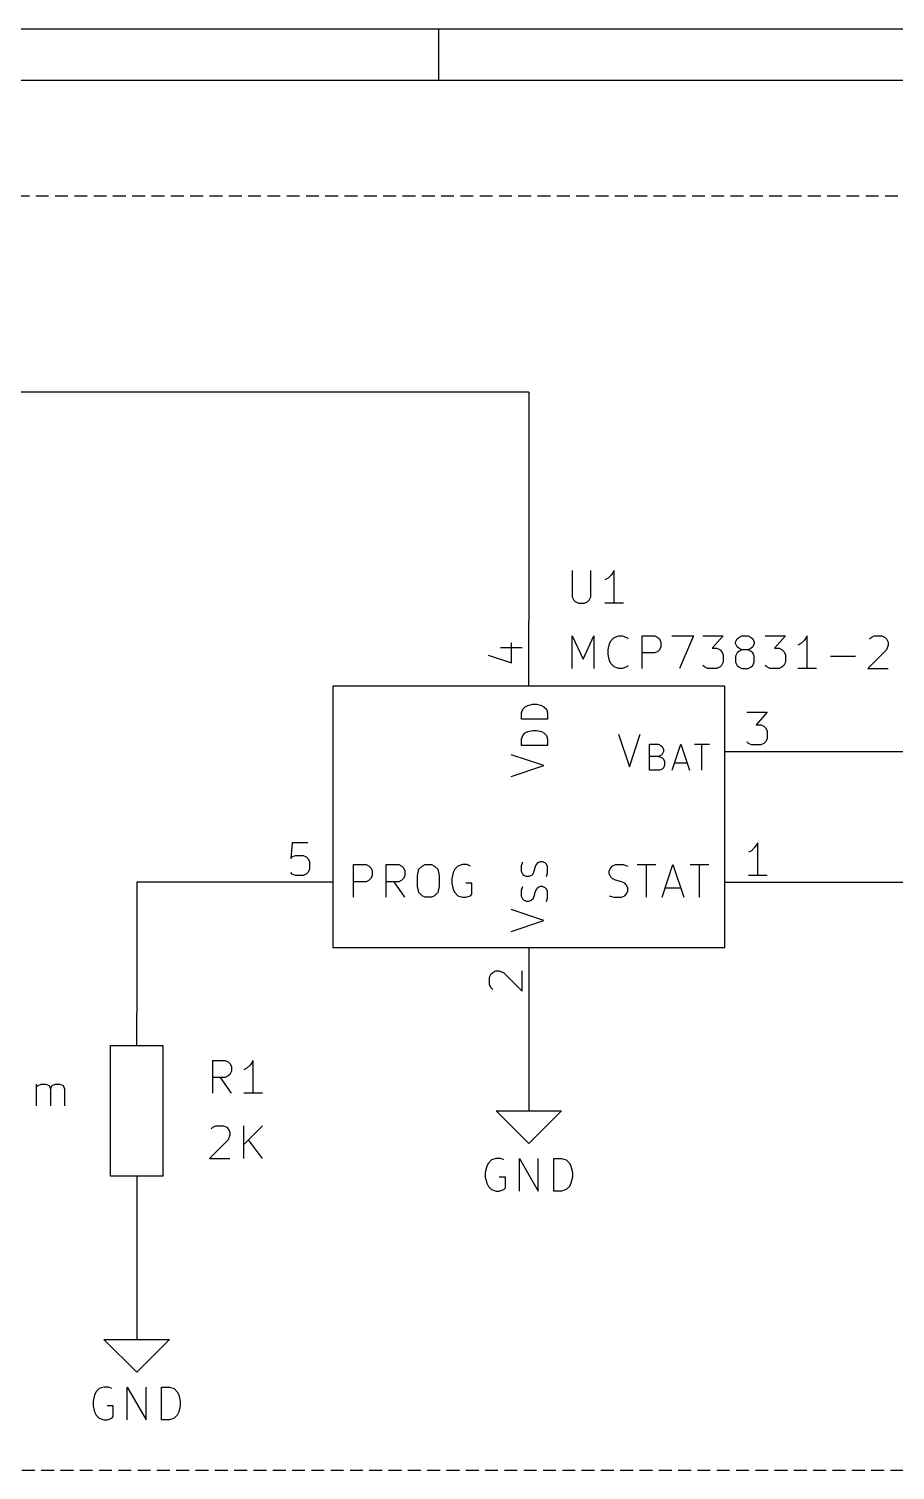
# Model space of a CAD drawing. Header units: millimetres. Extents: x 10 to 287, y -200 to -10.
# Drawn here: x 44.1 to 77.7, y -66 to -10 of the extents above; entities that cross this region are included whole.
import ezdxf

# ---------------------------------------------------------------- set-up
doc = ezdxf.new("R2010")
doc.units = ezdxf.units.MM
doc.linetypes.add('DASHED', pattern=[0.75, 0.5, -0.25])
for name, color, linetype in [('CYAN', 134, 'CONTINUOUS'), ('GREEN', 94, 'CONTINUOUS'), ('LIGHTBLUE', 172, 'CONTINUOUS'), ('RED', 14, 'CONTINUOUS'), ('WHITE', 250, 'CONTINUOUS')]:
    doc.layers.add(name, color=color, linetype=linetype)

msp = doc.modelspace()

# ---------------------------------------------------------------- linework, layer by layer
at = {"layer": 'CYAN', "linetype": 'CONTINUOUS'}
for p, q in [((65.1835, -31.0592), (65.1835, -32.0873)), ((65.1835, -31.0592), (65.1835, -32.0873)), ((65.9092, -32.0873), (65.9092, -31.0592)), ((65.9092, -32.0873), (65.9092, -31.0592)), ((66.5745, -31.3616), (66.4536, -31.4221)), ((66.5745, -31.3616), (66.4536, -31.4221)), ((66.6955, -31.2407), (66.5745, -31.3616)), ((66.6955, -31.2407), (66.5745, -31.3616)), ((66.8164, -31.0592), (66.6955, -31.2407)), ((66.8164, -31.0592), (66.6955, -31.2407)), ((66.8164, -32.3292), (66.8164, -31.0592)), ((66.8164, -32.3292), (66.8164, -31.0592)), ((65.1835, -32.0873), (65.244, -32.2083)), ((65.1835, -32.0873), (65.244, -32.2083)), ((65.244, -32.2083), (65.3045, -32.2688)), ((65.244, -32.2083), (65.3045, -32.2688)), ((65.3045, -32.2688), (65.4254, -32.3292)), ((65.3045, -32.2688), (65.4254, -32.3292)), ((65.4254, -32.3292), (65.6673, -32.3292)), ((65.4254, -32.3292), (65.6673, -32.3292)), ((65.6673, -32.3292), (65.7883, -32.2688)), ((65.6673, -32.3292), (65.7883, -32.2688)), ((65.7883, -32.2688), (65.8488, -32.2083)), ((65.7883, -32.2688), (65.8488, -32.2083)), ((65.8488, -32.2083), (65.9092, -32.0873)), ((65.8488, -32.2083), (65.9092, -32.0873)), ((67.1793, -32.3292), (66.4536, -32.3292)), ((67.1793, -32.3292), (66.4536, -32.3292)), ((65.1835, -34.8692), (65.1835, -33.5992)), ((65.1835, -33.5992), (65.6069, -34.5064)), ((65.1835, -34.8692), (65.1835, -33.5992)), ((65.1835, -33.5992), (65.6069, -34.5064)), ((65.6069, -34.5064), (66.0302, -33.5992)), ((65.6069, -34.5064), (66.0302, -33.5992)), ((66.0302, -33.5992), (66.0302, -34.8692)), ((66.0302, -33.5992), (66.0302, -34.8692)), ((66.8164, -33.6597), (66.9978, -33.5992)), ((66.8164, -33.6597), (66.9978, -33.5992)), ((66.9978, -33.5992), (67.1187, -33.5992)), ((66.9978, -33.5992), (67.1187, -33.5992)), ((67.1187, -33.5992), (67.3002, -33.6597)), ((67.1187, -33.5992), (67.3002, -33.6597)), ((67.9049, -34.8692), (67.9049, -33.5992)), ((67.9049, -33.5992), (68.3887, -33.5992)), ((67.9049, -34.8692), (67.9049, -33.5992)), ((67.9049, -33.5992), (68.3887, -33.5992)), ((68.3887, -33.5992), (68.5097, -33.6597)), ((68.3887, -33.5992), (68.5097, -33.6597)), ((69.054, -33.5992), (69.9006, -33.5992)), ((69.054, -33.5992), (69.9006, -33.5992)), ((69.9006, -33.5992), (69.3564, -34.8692)), ((69.9006, -33.5992), (69.3564, -34.8692)), ((70.2635, -33.5992), (71.0497, -33.5992)), ((70.2635, -33.5992), (71.0497, -33.5992)), ((71.0497, -33.5992), (70.6263, -34.083)), ((71.0497, -33.5992), (70.6263, -34.083)), ((71.6544, -33.6597), (71.7754, -33.5992)), ((71.6544, -33.6597), (71.7754, -33.5992)), ((71.7754, -33.5992), (72.0173, -33.5992)), ((71.7754, -33.5992), (72.0173, -33.5992)), ((72.0173, -33.5992), (72.1382, -33.6597)), ((72.0173, -33.5992), (72.1382, -33.6597)), ((72.6825, -33.5992), (73.4687, -33.5992)), ((72.6825, -33.5992), (73.4687, -33.5992)), ((73.4687, -33.5992), (73.0453, -34.083)), ((73.4687, -33.5992), (73.0453, -34.083)), ((74.3153, -33.5992), (74.1944, -33.7807)), ((74.3153, -33.5992), (74.1944, -33.7807)), ((74.3153, -34.8692), (74.3153, -33.5992)), ((74.3153, -34.8692), (74.3153, -33.5992)), ((76.7948, -33.6597), (76.9158, -33.5992)), ((76.7948, -33.6597), (76.9158, -33.5992)), ((76.9158, -33.5992), (77.2182, -33.5992)), ((76.9158, -33.5992), (77.2182, -33.5992)), ((77.2182, -33.5992), (77.3391, -33.6597)), ((77.2182, -33.5992), (77.3391, -33.6597)), ((66.5745, -34.1435), (66.6349, -33.9016)), ((66.5745, -34.1435), (66.6349, -33.9016)), ((66.5745, -34.3249), (66.5745, -34.1435)), ((66.5745, -34.3249), (66.5745, -34.1435)), ((66.6349, -33.9016), (66.6954, -33.7807)), ((66.6349, -33.9016), (66.6954, -33.7807)), ((66.6954, -33.7807), (66.8164, -33.6597)), ((66.6954, -33.7807), (66.8164, -33.6597)), ((67.3002, -33.6597), (67.3606, -33.7202)), ((67.3002, -33.6597), (67.3606, -33.7202)), ((68.5097, -33.6597), (68.5702, -33.7202)), ((68.5097, -33.6597), (68.5702, -33.7202)), ((68.5702, -34.1435), (68.5097, -34.204)), ((68.5702, -34.1435), (68.5097, -34.204)), ((68.5702, -33.7202), (68.6306, -33.8411)), ((68.5702, -33.7202), (68.6306, -33.8411)), ((68.6306, -34.0226), (68.5702, -34.1435)), ((68.6306, -34.0226), (68.5702, -34.1435)), ((68.6306, -33.8411), (68.6306, -34.0226)), ((68.6306, -33.8411), (68.6306, -34.0226)), ((70.6263, -34.083), (70.8078, -34.083)), ((70.6263, -34.083), (70.8078, -34.083)), ((70.8078, -34.083), (70.9287, -34.1435)), ((70.8078, -34.083), (70.9287, -34.1435)), ((70.9287, -34.1435), (70.9892, -34.204)), ((70.9287, -34.1435), (70.9892, -34.204)), ((71.5335, -33.8411), (71.5939, -33.7202)), ((71.5335, -33.8411), (71.5939, -33.7202)), ((71.5335, -33.9016), (71.5335, -33.8411)), ((71.5335, -33.9016), (71.5335, -33.8411)), ((71.5939, -34.0226), (71.5335, -33.9016)), ((71.5939, -34.0226), (71.5335, -33.9016)), ((71.5939, -33.7202), (71.6544, -33.6597)), ((71.5939, -33.7202), (71.6544, -33.6597)), ((71.6544, -34.083), (71.5939, -34.0226)), ((71.6544, -34.083), (71.5939, -34.0226)), ((71.7754, -34.1435), (71.6544, -34.083)), ((71.7754, -34.1435), (71.6544, -34.083)), ((71.7754, -34.1435), (71.6544, -34.204)), ((71.7754, -34.1435), (71.6544, -34.204)), ((72.0173, -34.1435), (71.7754, -34.1435)), ((72.0173, -34.1435), (71.7754, -34.1435)), ((72.1382, -34.083), (72.0173, -34.1435)), ((72.1382, -34.083), (72.0173, -34.1435)), ((72.1382, -34.204), (72.0173, -34.1435)), ((72.1382, -34.204), (72.0173, -34.1435)), ((72.1382, -33.6597), (72.1987, -33.7202)), ((72.1382, -33.6597), (72.1987, -33.7202)), ((72.1987, -34.0226), (72.1382, -34.083)), ((72.1987, -34.0226), (72.1382, -34.083)), ((72.1987, -33.7202), (72.2592, -33.8411)), ((72.1987, -33.7202), (72.2592, -33.8411)), ((72.2592, -33.9016), (72.1987, -34.0226)), ((72.2592, -33.9016), (72.1987, -34.0226)), ((72.2592, -33.8411), (72.2592, -33.9016)), ((72.2592, -33.8411), (72.2592, -33.9016)), ((73.0453, -34.083), (73.2268, -34.083)), ((73.0453, -34.083), (73.2268, -34.083)), ((73.2268, -34.083), (73.3477, -34.1435)), ((73.2268, -34.083), (73.3477, -34.1435)), ((73.3477, -34.1435), (73.4082, -34.204)), ((73.3477, -34.1435), (73.4082, -34.204)), ((74.0734, -33.9016), (73.9525, -33.9621)), ((74.0734, -33.9016), (73.9525, -33.9621)), ((74.1944, -33.7807), (74.0734, -33.9016)), ((74.1944, -33.7807), (74.0734, -33.9016)), ((77.3996, -34.1435), (76.6739, -34.8692)), ((77.3996, -34.1435), (76.6739, -34.8692)), ((76.7344, -33.7202), (76.7948, -33.6597)), ((76.7344, -33.7202), (76.7948, -33.6597)), ((77.3391, -33.6597), (77.3996, -33.7202)), ((77.3391, -33.6597), (77.3996, -33.7202)), ((77.3996, -33.7202), (77.4601, -33.8411)), ((77.3996, -33.7202), (77.4601, -33.8411)), ((77.4601, -33.9621), (77.3996, -34.1435)), ((77.4601, -33.9621), (77.3996, -34.1435)), ((77.4601, -33.8411), (77.4601, -33.9621)), ((77.4601, -33.8411), (77.4601, -33.9621)), ((66.6349, -34.5668), (66.5745, -34.3249)), ((66.6349, -34.5668), (66.5745, -34.3249)), ((66.6954, -34.6878), (66.6349, -34.5668)), ((66.6954, -34.6878), (66.6349, -34.5668)), ((66.8164, -34.8088), (66.6954, -34.6878)), ((66.8164, -34.8088), (66.6954, -34.6878)), ((68.3887, -34.2645), (67.9049, -34.2645)), ((68.3887, -34.2645), (67.9049, -34.2645)), ((68.5097, -34.204), (68.3887, -34.2645)), ((68.5097, -34.204), (68.3887, -34.2645)), ((70.9892, -34.204), (71.0497, -34.3249)), ((70.9892, -34.204), (71.0497, -34.3249)), ((71.0497, -34.6273), (70.9892, -34.7483)), ((71.0497, -34.6273), (70.9892, -34.7483)), ((71.0497, -34.3249), (71.0497, -34.6273)), ((71.0497, -34.3249), (71.0497, -34.6273)), ((71.5939, -34.2645), (71.5335, -34.3854)), ((71.5939, -34.2645), (71.5335, -34.3854)), ((71.5335, -34.3854), (71.5335, -34.6273)), ((71.5335, -34.3854), (71.5335, -34.6273)), ((71.5335, -34.6273), (71.5939, -34.7483)), ((71.5335, -34.6273), (71.5939, -34.7483)), ((71.6544, -34.204), (71.5939, -34.2645)), ((71.6544, -34.204), (71.5939, -34.2645)), ((72.1987, -34.2645), (72.1382, -34.204)), ((72.1987, -34.2645), (72.1382, -34.204)), ((72.2592, -34.3854), (72.1987, -34.2645)), ((72.2592, -34.3854), (72.1987, -34.2645)), ((72.1987, -34.7483), (72.2592, -34.6273)), ((72.1987, -34.7483), (72.2592, -34.6273)), ((72.2592, -34.6273), (72.2592, -34.3854)), ((72.2592, -34.6273), (72.2592, -34.3854)), ((73.4082, -34.204), (73.4687, -34.3249)), ((73.4082, -34.204), (73.4687, -34.3249)), ((73.4687, -34.6273), (73.4082, -34.7483)), ((73.4687, -34.6273), (73.4082, -34.7483)), ((73.4687, -34.3249), (73.4687, -34.6273)), ((73.4687, -34.3249), (73.4687, -34.6273)), ((75.2224, -34.3854), (76.1901, -34.3854)), ((75.2224, -34.3854), (76.1901, -34.3854)), ((66.9978, -34.8692), (66.8164, -34.8088)), ((66.9978, -34.8692), (66.8164, -34.8088)), ((67.1187, -34.8692), (66.9978, -34.8692)), ((67.1187, -34.8692), (66.9978, -34.8692)), ((67.3002, -34.8088), (67.1187, -34.8692)), ((67.3002, -34.8088), (67.1187, -34.8692)), ((67.3606, -34.7483), (67.3002, -34.8088)), ((67.3606, -34.7483), (67.3002, -34.8088)), ((70.324, -34.8088), (70.2635, -34.7483)), ((70.324, -34.8088), (70.2635, -34.7483)), ((70.4449, -34.8692), (70.324, -34.8088)), ((70.4449, -34.8692), (70.324, -34.8088)), ((70.8078, -34.8692), (70.4449, -34.8692)), ((70.8078, -34.8692), (70.4449, -34.8692)), ((70.9287, -34.8088), (70.8078, -34.8692)), ((70.9287, -34.8088), (70.8078, -34.8692)), ((70.9892, -34.7483), (70.9287, -34.8088)), ((70.9892, -34.7483), (70.9287, -34.8088)), ((71.5939, -34.7483), (71.6544, -34.8088)), ((71.5939, -34.7483), (71.6544, -34.8088)), ((71.6544, -34.8088), (71.7754, -34.8692)), ((71.6544, -34.8088), (71.7754, -34.8692)), ((71.7754, -34.8692), (72.0173, -34.8692)), ((71.7754, -34.8692), (72.0173, -34.8692)), ((72.0173, -34.8692), (72.1382, -34.8088)), ((72.0173, -34.8692), (72.1382, -34.8088)), ((72.1382, -34.8088), (72.1987, -34.7483)), ((72.1382, -34.8088), (72.1987, -34.7483)), ((72.743, -34.8088), (72.6825, -34.7483)), ((72.743, -34.8088), (72.6825, -34.7483)), ((72.8639, -34.8692), (72.743, -34.8088)), ((72.8639, -34.8692), (72.743, -34.8088)), ((73.2268, -34.8692), (72.8639, -34.8692)), ((73.2268, -34.8692), (72.8639, -34.8692)), ((73.3477, -34.8088), (73.2268, -34.8692)), ((73.3477, -34.8088), (73.2268, -34.8692)), ((73.4082, -34.7483), (73.3477, -34.8088)), ((73.4082, -34.7483), (73.3477, -34.8088)), ((74.6782, -34.8692), (73.9525, -34.8692)), ((74.6782, -34.8692), (73.9525, -34.8692)), ((76.6739, -34.8692), (77.4601, -34.8692)), ((76.6739, -34.8692), (77.4601, -34.8692)), ((63.2602, -36.455), (63.357, -36.3582)), ((63.2602, -36.455), (63.357, -36.3582)), ((63.357, -36.3582), (63.4537, -36.3099)), ((63.357, -36.3582), (63.4537, -36.3099)), ((63.4537, -36.3099), (63.6473, -36.2615)), ((63.4537, -36.3099), (63.6473, -36.2615)), ((63.6473, -36.2615), (63.7924, -36.2615)), ((63.6473, -36.2615), (63.7924, -36.2615)), ((63.7924, -36.2615), (63.9859, -36.3099)), ((63.7924, -36.2615), (63.9859, -36.3099)), ((63.9859, -36.3099), (64.0827, -36.3582)), ((63.9859, -36.3099), (64.0827, -36.3582)), ((64.0827, -36.3582), (64.1795, -36.455)), ((64.0827, -36.3582), (64.1795, -36.455)), ((63.2118, -36.6001), (63.2602, -36.455)), ((63.2118, -36.6001), (63.2602, -36.455)), ((63.2118, -36.842), (63.2118, -36.6001)), ((63.2118, -36.842), (63.2118, -36.6001)), ((64.2278, -36.842), (63.2118, -36.842)), ((64.2278, -36.842), (63.2118, -36.842)), ((64.1795, -36.455), (64.2278, -36.6001)), ((64.1795, -36.455), (64.2278, -36.6001)), ((64.2278, -36.6001), (64.2278, -36.842)), ((64.2278, -36.6001), (64.2278, -36.842)), ((63.2118, -37.6161), (63.2602, -37.471)), ((63.2118, -37.6161), (63.2602, -37.471)), ((63.2602, -37.471), (63.357, -37.3742)), ((63.2602, -37.471), (63.357, -37.3742)), ((63.357, -37.3742), (63.4537, -37.3259)), ((63.357, -37.3742), (63.4537, -37.3259)), ((63.4537, -37.3259), (63.6473, -37.2775)), ((63.4537, -37.3259), (63.6473, -37.2775)), ((63.6473, -37.2775), (63.7924, -37.2775)), ((63.6473, -37.2775), (63.7924, -37.2775)), ((63.7924, -37.2775), (63.9859, -37.3259)), ((63.7924, -37.2775), (63.9859, -37.3259)), ((63.9859, -37.3259), (64.0827, -37.3742)), ((63.9859, -37.3259), (64.0827, -37.3742)), ((64.0827, -37.3742), (64.1795, -37.471)), ((64.0827, -37.3742), (64.1795, -37.471)), ((64.1795, -37.471), (64.2278, -37.6161)), ((64.1795, -37.471), (64.2278, -37.6161)), ((66.9833, -37.4175), (67.4066, -38.6875)), ((66.9833, -37.4175), (67.4066, -38.6875)), ((67.4066, -38.6875), (67.83, -37.4175)), ((67.4066, -38.6875), (67.83, -37.4175)), ((63.2118, -37.858), (63.2118, -37.6161)), ((63.2118, -37.858), (63.2118, -37.6161)), ((64.2278, -37.858), (63.2118, -37.858)), ((64.2278, -37.858), (63.2118, -37.858)), ((64.2278, -37.6161), (64.2278, -37.858)), ((64.2278, -37.6161), (64.2278, -37.858)), ((68.1929, -38.8278), (68.1929, -37.8118)), ((68.1929, -37.8118), (68.5315, -37.8118)), ((68.1929, -38.8278), (68.1929, -37.8118)), ((68.1929, -37.8118), (68.5315, -37.8118)), ((68.5315, -37.8118), (68.6283, -37.8602)), ((68.5315, -37.8118), (68.6283, -37.8602)), ((68.6283, -37.8602), (68.6767, -37.9086)), ((68.6283, -37.8602), (68.6767, -37.9086)), ((68.6767, -37.9086), (68.725, -38.0054)), ((68.6767, -37.9086), (68.725, -38.0054)), ((68.725, -38.1021), (68.6767, -38.1989)), ((68.725, -38.1021), (68.6767, -38.1989)), ((68.725, -38.0054), (68.725, -38.1021)), ((68.725, -38.0054), (68.725, -38.1021)), ((69.0637, -38.8278), (69.4024, -37.8118)), ((69.0637, -38.8278), (69.4024, -37.8118)), ((69.4024, -37.8118), (69.741, -38.8278)), ((69.4024, -37.8118), (69.741, -38.8278)), ((69.9346, -37.8118), (70.5152, -37.8118)), ((69.9346, -37.8118), (70.5152, -37.8118)), ((70.2249, -38.8278), (70.2249, -37.8118)), ((70.2249, -38.8278), (70.2249, -37.8118)), ((64.0875, -38.6443), (62.8175, -38.2209)), ((64.0875, -38.6443), (62.8175, -38.2209)), ((62.8175, -39.0676), (64.0875, -38.6443)), ((62.8175, -39.0676), (64.0875, -38.6443)), ((68.5315, -38.2956), (68.1929, -38.2956)), ((68.5315, -38.2956), (68.1929, -38.2956)), ((68.6283, -38.2473), (68.5315, -38.2956)), ((68.6283, -38.2473), (68.5315, -38.2956)), ((68.5315, -38.2956), (68.6767, -38.344)), ((68.5315, -38.2956), (68.6767, -38.344)), ((68.6767, -38.1989), (68.6283, -38.2473)), ((68.6767, -38.1989), (68.6283, -38.2473)), ((68.6767, -38.344), (68.725, -38.3924)), ((68.6767, -38.344), (68.725, -38.3924)), ((68.725, -38.3924), (68.7734, -38.4892)), ((68.725, -38.3924), (68.7734, -38.4892)), ((68.7734, -38.6343), (68.725, -38.7311)), ((68.7734, -38.6343), (68.725, -38.7311)), ((68.7734, -38.4892), (68.7734, -38.6343)), ((68.7734, -38.4892), (68.7734, -38.6343)), ((69.1605, -38.5375), (69.6443, -38.5375)), ((69.1605, -38.5375), (69.6443, -38.5375)), ((68.5799, -38.8278), (68.1929, -38.8278)), ((68.5799, -38.8278), (68.1929, -38.8278)), ((68.6767, -38.7795), (68.5799, -38.8278)), ((68.6767, -38.7795), (68.5799, -38.8278)), ((68.725, -38.7311), (68.6767, -38.7795)), ((68.725, -38.7311), (68.6767, -38.7795)), ((56.6903, -43.7675), (56.6903, -42.4975)), ((56.6903, -42.4975), (57.1741, -42.4975)), ((56.6903, -43.7675), (56.6903, -42.4975)), ((56.6903, -42.4975), (57.1741, -42.4975)), ((57.1741, -42.4975), (57.2951, -42.558)), ((57.1741, -42.4975), (57.2951, -42.558)), ((57.2951, -42.558), (57.3556, -42.6185)), ((57.2951, -42.558), (57.3556, -42.6185)), ((57.9603, -43.7675), (57.9603, -42.4975)), ((57.9603, -42.4975), (58.4441, -42.4975)), ((57.9603, -43.7675), (57.9603, -42.4975)), ((57.9603, -42.4975), (58.4441, -42.4975)), ((58.4441, -42.4975), (58.5651, -42.558)), ((58.4441, -42.4975), (58.5651, -42.558)), ((58.5651, -42.558), (58.6256, -42.6185)), ((58.5651, -42.558), (58.6256, -42.6185)), ((59.2303, -42.679), (59.3513, -42.558)), ((59.2303, -42.679), (59.3513, -42.558)), ((59.3513, -42.558), (59.4722, -42.4975)), ((59.3513, -42.558), (59.4722, -42.4975)), ((59.4722, -42.4975), (59.7141, -42.4975)), ((59.4722, -42.4975), (59.7141, -42.4975)), ((59.7141, -42.4975), (59.8351, -42.558)), ((59.7141, -42.4975), (59.8351, -42.558)), ((59.8351, -42.558), (59.956, -42.679)), ((59.8351, -42.558), (59.956, -42.679)), ((60.7423, -42.558), (60.6213, -42.679)), ((60.7423, -42.558), (60.6213, -42.679)), ((60.9237, -42.4975), (60.7423, -42.558)), ((60.9237, -42.4975), (60.7423, -42.558)), ((61.1051, -42.4975), (60.9237, -42.4975)), ((61.1051, -42.4975), (60.9237, -42.4975)), ((61.2261, -42.558), (61.1051, -42.4975)), ((61.2261, -42.558), (61.1051, -42.4975)), ((63.2118, -42.5268), (63.2602, -42.3817)), ((63.2118, -42.5268), (63.2602, -42.3817)), ((63.2118, -42.7687), (63.2118, -42.5268)), ((63.2118, -42.7687), (63.2118, -42.5268)), ((63.744, -42.5752), (63.6956, -42.7687)), ((63.744, -42.5752), (63.6956, -42.7687)), ((63.7924, -42.4784), (63.744, -42.5752)), ((63.7924, -42.4784), (63.744, -42.5752)), ((63.8408, -42.43), (63.7924, -42.4784)), ((63.8408, -42.43), (63.7924, -42.4784)), ((63.9375, -42.3817), (63.8408, -42.43)), ((63.9375, -42.3817), (63.8408, -42.43)), ((64.0343, -42.3817), (63.9375, -42.3817)), ((64.0343, -42.3817), (63.9375, -42.3817)), ((64.1311, -42.43), (64.0343, -42.3817)), ((64.1311, -42.43), (64.0343, -42.3817)), ((64.1795, -42.4784), (64.1311, -42.43)), ((64.1795, -42.4784), (64.1311, -42.43)), ((64.2278, -42.5752), (64.1795, -42.4784)), ((64.2278, -42.5752), (64.1795, -42.4784)), ((64.2278, -42.8171), (64.2278, -42.5752)), ((64.2278, -42.8171), (64.2278, -42.5752)), ((66.681, -42.6185), (66.7415, -42.558)), ((66.681, -42.6185), (66.7415, -42.558)), ((66.7415, -42.558), (66.8625, -42.4975)), ((66.7415, -42.558), (66.8625, -42.4975)), ((66.8625, -42.4975), (67.1648, -42.4975)), ((66.8625, -42.4975), (67.1648, -42.4975)), ((67.1648, -42.4975), (67.3463, -42.558)), ((67.1648, -42.4975), (67.3463, -42.558)), ((67.7091, -42.4975), (68.4348, -42.4975)), ((67.7091, -42.4975), (68.4348, -42.4975)), ((68.072, -43.7675), (68.072, -42.4975)), ((68.072, -43.7675), (68.072, -42.4975)), ((68.6767, -43.7675), (69.1, -42.4975)), ((68.6767, -43.7675), (69.1, -42.4975)), ((69.1, -42.4975), (69.5234, -43.7675)), ((69.1, -42.4975), (69.5234, -43.7675)), ((69.7653, -42.4975), (70.491, -42.4975)), ((69.7653, -42.4975), (70.491, -42.4975)), ((70.1282, -43.7675), (70.1282, -42.4975)), ((70.1282, -43.7675), (70.1282, -42.4975)), ((57.2951, -43.1023), (57.1741, -43.1628)), ((57.2951, -43.1023), (57.1741, -43.1628)), ((57.3556, -43.0418), (57.2951, -43.1023)), ((57.3556, -43.0418), (57.2951, -43.1023)), ((57.3556, -42.6185), (57.416, -42.7394)), ((57.3556, -42.6185), (57.416, -42.7394)), ((57.416, -42.9209), (57.3556, -43.0418)), ((57.416, -42.9209), (57.3556, -43.0418)), ((57.416, -42.7394), (57.416, -42.9209)), ((57.416, -42.7394), (57.416, -42.9209)), ((58.5651, -43.1023), (58.4441, -43.1628)), ((58.5651, -43.1023), (58.4441, -43.1628)), ((58.6256, -43.0418), (58.5651, -43.1023)), ((58.6256, -43.0418), (58.5651, -43.1023)), ((58.6256, -42.6185), (58.686, -42.7394)), ((58.6256, -42.6185), (58.686, -42.7394)), ((58.686, -42.9209), (58.6256, -43.0418)), ((58.686, -42.9209), (58.6256, -43.0418)), ((58.686, -42.7394), (58.686, -42.9209)), ((58.686, -42.7394), (58.686, -42.9209)), ((59.1699, -42.9209), (59.2303, -42.679)), ((59.1699, -42.9209), (59.2303, -42.679)), ((59.1699, -43.3442), (59.1699, -42.9209)), ((59.1699, -43.3442), (59.1699, -42.9209)), ((59.956, -42.679), (60.0165, -42.9209)), ((59.956, -42.679), (60.0165, -42.9209)), ((60.0165, -42.9209), (60.0165, -43.3442)), ((60.0165, -42.9209), (60.0165, -43.3442)), ((60.5608, -42.7999), (60.5004, -43.0418)), ((60.5608, -42.7999), (60.5004, -43.0418)), ((60.5004, -43.0418), (60.5004, -43.2232)), ((60.5004, -43.0418), (60.5004, -43.2232)), ((60.6213, -42.679), (60.5608, -42.7999)), ((60.6213, -42.679), (60.5608, -42.7999)), ((63.2602, -42.8655), (63.2118, -42.7687)), ((63.2602, -42.8655), (63.2118, -42.7687)), ((63.3086, -42.9138), (63.2602, -42.8655)), ((63.3086, -42.9138), (63.2602, -42.8655)), ((63.4054, -42.9622), (63.3086, -42.9138)), ((63.4054, -42.9622), (63.3086, -42.9138)), ((63.5021, -42.9622), (63.4054, -42.9622)), ((63.5021, -42.9622), (63.4054, -42.9622)), ((63.5989, -42.9138), (63.5021, -42.9622)), ((63.5989, -42.9138), (63.5021, -42.9622)), ((63.6473, -42.8655), (63.5989, -42.9138)), ((63.6473, -42.8655), (63.5989, -42.9138)), ((63.6956, -42.7687), (63.6473, -42.8655)), ((63.6956, -42.7687), (63.6473, -42.8655)), ((64.1795, -42.9622), (64.2278, -42.8171)), ((64.1795, -42.9622), (64.2278, -42.8171)), ((66.6206, -42.7394), (66.681, -42.6185)), ((66.6206, -42.7394), (66.681, -42.6185)), ((66.6206, -42.8604), (66.6206, -42.7394)), ((66.6206, -42.8604), (66.6206, -42.7394)), ((66.681, -42.9813), (66.6206, -42.8604)), ((66.681, -42.9813), (66.6206, -42.8604)), ((66.7415, -43.0418), (66.681, -42.9813)), ((66.7415, -43.0418), (66.681, -42.9813)), ((66.8625, -43.1023), (66.7415, -43.0418)), ((66.8625, -43.1023), (66.7415, -43.0418)), ((67.1044, -43.1628), (66.8625, -43.1023)), ((67.1044, -43.1628), (66.8625, -43.1023)), ((57.1741, -43.1628), (56.6903, -43.1628)), ((57.1741, -43.1628), (56.6903, -43.1628)), ((58.4441, -43.1628), (57.9603, -43.1628)), ((58.4441, -43.1628), (57.9603, -43.1628)), ((58.686, -43.7675), (58.2627, -43.1628)), ((58.686, -43.7675), (58.2627, -43.1628)), ((59.2303, -43.5861), (59.1699, -43.3442)), ((59.2303, -43.5861), (59.1699, -43.3442)), ((59.3513, -43.7071), (59.2303, -43.5861)), ((59.3513, -43.7071), (59.2303, -43.5861)), ((59.4722, -43.7675), (59.3513, -43.7071)), ((59.4722, -43.7675), (59.3513, -43.7071)), ((59.8351, -43.7071), (59.7141, -43.7675)), ((59.8351, -43.7071), (59.7141, -43.7675)), ((59.956, -43.5861), (59.8351, -43.7071)), ((59.956, -43.5861), (59.8351, -43.7071)), ((60.0165, -43.3442), (59.956, -43.5861)), ((60.0165, -43.3442), (59.956, -43.5861)), ((60.5004, -43.2232), (60.5608, -43.4651)), ((60.5004, -43.2232), (60.5608, -43.4651)), ((60.5608, -43.4651), (60.6213, -43.5861)), ((60.5608, -43.4651), (60.6213, -43.5861)), ((60.6213, -43.5861), (60.7423, -43.7071)), ((60.6213, -43.5861), (60.7423, -43.7071)), ((60.7423, -43.7071), (60.9237, -43.7675)), ((60.7423, -43.7071), (60.9237, -43.7675)), ((61.2865, -43.2232), (61.0446, -43.2232)), ((61.2865, -43.2232), (61.0446, -43.2232)), ((61.0446, -43.7675), (61.2261, -43.7071)), ((61.0446, -43.7675), (61.2261, -43.7071)), ((61.2261, -43.7071), (61.2865, -43.6466)), ((61.2261, -43.7071), (61.2865, -43.6466)), ((61.2865, -43.6466), (61.2865, -43.2232)), ((61.2865, -43.6466), (61.2865, -43.2232)), ((63.2118, -43.4944), (63.2602, -43.3493)), ((63.2118, -43.4944), (63.2602, -43.3493)), ((63.2118, -43.7363), (63.2118, -43.4944)), ((63.2118, -43.7363), (63.2118, -43.4944)), ((63.744, -43.5428), (63.6956, -43.7363)), ((63.744, -43.5428), (63.6956, -43.7363)), ((63.7924, -43.446), (63.744, -43.5428)), ((63.7924, -43.446), (63.744, -43.5428)), ((63.8408, -43.3976), (63.7924, -43.446)), ((63.8408, -43.3976), (63.7924, -43.446)), ((63.9375, -43.3493), (63.8408, -43.3976)), ((63.9375, -43.3493), (63.8408, -43.3976)), ((64.0343, -43.3493), (63.9375, -43.3493)), ((64.0343, -43.3493), (63.9375, -43.3493)), ((64.1311, -43.3976), (64.0343, -43.3493)), ((64.1311, -43.3976), (64.0343, -43.3493)), ((64.1795, -43.446), (64.1311, -43.3976)), ((64.1795, -43.446), (64.1311, -43.3976)), ((64.2278, -43.5428), (64.1795, -43.446)), ((64.2278, -43.5428), (64.1795, -43.446)), ((64.2278, -43.7847), (64.2278, -43.5428)), ((64.2278, -43.7847), (64.2278, -43.5428)), ((66.6206, -43.7071), (66.802, -43.7675)), ((66.6206, -43.7071), (66.802, -43.7675)), ((67.2253, -43.2232), (67.1044, -43.1628)), ((67.2253, -43.2232), (67.1044, -43.1628)), ((67.1044, -43.7675), (67.2253, -43.7071)), ((67.1044, -43.7675), (67.2253, -43.7071)), ((67.2858, -43.2837), (67.2253, -43.2232)), ((67.2858, -43.2837), (67.2253, -43.2232)), ((67.2253, -43.7071), (67.2858, -43.6466)), ((67.2253, -43.7071), (67.2858, -43.6466)), ((67.3463, -43.4047), (67.2858, -43.2837)), ((67.3463, -43.4047), (67.2858, -43.2837)), ((67.2858, -43.6466), (67.3463, -43.5256)), ((67.2858, -43.6466), (67.3463, -43.5256)), ((67.3463, -43.5256), (67.3463, -43.4047)), ((67.3463, -43.5256), (67.3463, -43.4047)), ((68.7977, -43.4047), (69.4024, -43.4047)), ((68.7977, -43.4047), (69.4024, -43.4047)), ((59.7141, -43.7675), (59.4722, -43.7675)), ((59.7141, -43.7675), (59.4722, -43.7675)), ((60.9237, -43.7675), (61.0446, -43.7675)), ((60.9237, -43.7675), (61.0446, -43.7675)), ((64.0875, -44.6677), (62.8175, -44.2443)), ((64.0875, -44.6677), (62.8175, -44.2443)), ((63.2602, -43.8331), (63.2118, -43.7363)), ((63.2602, -43.8331), (63.2118, -43.7363)), ((63.3086, -43.8814), (63.2602, -43.8331)), ((63.3086, -43.8814), (63.2602, -43.8331)), ((63.4054, -43.9298), (63.3086, -43.8814)), ((63.4054, -43.9298), (63.3086, -43.8814)), ((63.5021, -43.9298), (63.4054, -43.9298)), ((63.5021, -43.9298), (63.4054, -43.9298)), ((63.5989, -43.8814), (63.5021, -43.9298)), ((63.5989, -43.8814), (63.5021, -43.9298)), ((63.6473, -43.8331), (63.5989, -43.8814)), ((63.6473, -43.8331), (63.5989, -43.8814)), ((63.6956, -43.7363), (63.6473, -43.8331)), ((63.6956, -43.7363), (63.6473, -43.8331)), ((64.1795, -43.9298), (64.2278, -43.7847)), ((64.1795, -43.9298), (64.2278, -43.7847)), ((66.802, -43.7675), (67.1044, -43.7675)), ((66.802, -43.7675), (67.1044, -43.7675)), ((62.8175, -45.091), (64.0875, -44.6677)), ((62.8175, -45.091), (64.0875, -44.6677)), ((51.2135, -51.3792), (51.2135, -50.1092)), ((51.2135, -50.1092), (51.6973, -50.1092)), ((51.2135, -51.3792), (51.2135, -50.1092)), ((51.2135, -50.1092), (51.6973, -50.1092)), ((51.6973, -50.1092), (51.8183, -50.1697)), ((51.6973, -50.1092), (51.8183, -50.1697)), ((51.8183, -50.1697), (51.8788, -50.2302)), ((51.8183, -50.1697), (51.8788, -50.2302)), ((51.8788, -50.2302), (51.9392, -50.3511)), ((51.8788, -50.2302), (51.9392, -50.3511)), ((51.9392, -50.3511), (51.9392, -50.5326)), ((51.9392, -50.3511), (51.9392, -50.5326)), ((52.544, -50.4116), (52.4231, -50.4721)), ((52.544, -50.4116), (52.4231, -50.4721)), ((52.665, -50.2907), (52.544, -50.4116)), ((52.665, -50.2907), (52.544, -50.4116)), ((52.7859, -50.1092), (52.665, -50.2907)), ((52.7859, -50.1092), (52.665, -50.2907)), ((52.7859, -51.3792), (52.7859, -50.1092)), ((52.7859, -51.3792), (52.7859, -50.1092)), ((51.6973, -50.7745), (51.2135, -50.7745)), ((51.6973, -50.7745), (51.2135, -50.7745)), ((51.9392, -51.3792), (51.5159, -50.7745)), ((51.9392, -51.3792), (51.5159, -50.7745)), ((51.8183, -50.714), (51.6973, -50.7745)), ((51.8183, -50.714), (51.6973, -50.7745)), ((51.8788, -50.6535), (51.8183, -50.714)), ((51.8788, -50.6535), (51.8183, -50.714)), ((51.9392, -50.5326), (51.8788, -50.6535)), ((51.9392, -50.5326), (51.8788, -50.6535)), ((53.1488, -51.3792), (52.4231, -51.3792)), ((53.1488, -51.3792), (52.4231, -51.3792)), ((51.2135, -52.7097), (51.3345, -52.6492)), ((51.2135, -52.7097), (51.3345, -52.6492)), ((51.3345, -52.6492), (51.6369, -52.6492)), ((51.3345, -52.6492), (51.6369, -52.6492)), ((51.6369, -52.6492), (51.7578, -52.7097)), ((51.6369, -52.6492), (51.7578, -52.7097)), ((52.423, -53.9192), (52.423, -52.6492)), ((53.1487, -52.6492), (52.423, -53.3749)), ((52.423, -53.9192), (52.423, -52.6492)), ((53.1487, -52.6492), (52.423, -53.3749)), ((51.8183, -53.1935), (51.0926, -53.9192)), ((51.8183, -53.1935), (51.0926, -53.9192)), ((51.1531, -52.7702), (51.2135, -52.7097)), ((51.1531, -52.7702), (51.2135, -52.7097)), ((51.7578, -52.7097), (51.8183, -52.7702)), ((51.7578, -52.7097), (51.8183, -52.7702)), ((51.8183, -52.7702), (51.8788, -52.8911)), ((51.8183, -52.7702), (51.8788, -52.8911)), ((51.8788, -53.0121), (51.8183, -53.1935)), ((51.8788, -53.0121), (51.8183, -53.1935)), ((51.8788, -52.8911), (51.8788, -53.0121)), ((51.8788, -52.8911), (51.8788, -53.0121)), ((53.1487, -53.9192), (52.6045, -53.1935)), ((53.1487, -53.9192), (52.6045, -53.1935)), ((51.0926, -53.9192), (51.8788, -53.9192)), ((51.0926, -53.9192), (51.8788, -53.9192)), ((61.8671, -54.2216), (61.8067, -54.4635)), ((61.9276, -54.1007), (61.8671, -54.2216)), ((62.0486, -53.9797), (61.9276, -54.1007)), ((62.23, -53.9192), (62.0486, -53.9797)), ((62.4114, -53.9192), (62.23, -53.9192)), ((62.5324, -53.9797), (62.4114, -53.9192)), ((63.1371, -55.1892), (63.1371, -53.9192)), ((63.1371, -53.9192), (63.8628, -55.1892)), ((63.8628, -55.1892), (63.8628, -53.9192)), ((64.4676, -55.1892), (64.4676, -53.9192)), ((64.4676, -53.9192), (64.77, -53.9192)), ((64.77, -53.9192), (64.9514, -53.9797)), ((64.9514, -53.9797), (65.0724, -54.1007)), ((65.0724, -54.1007), (65.1329, -54.2216)), ((65.1329, -54.2216), (65.1933, -54.4635)), ((61.8067, -54.4635), (61.8067, -54.6449)), ((61.8067, -54.6449), (61.8671, -54.8868)), ((61.8671, -54.8868), (61.9276, -55.0078)), ((62.5928, -54.6449), (62.3509, -54.6449)), ((62.5928, -55.0683), (62.5928, -54.6449)), ((65.1329, -54.8868), (65.0724, -55.0078)), ((65.1933, -54.6449), (65.1329, -54.8868)), ((65.1933, -54.4635), (65.1933, -54.6449)), ((61.9276, -55.0078), (62.0486, -55.1288)), ((62.0486, -55.1288), (62.23, -55.1892)), ((62.23, -55.1892), (62.3509, -55.1892)), ((62.3509, -55.1892), (62.5324, -55.1288)), ((62.5324, -55.1288), (62.5928, -55.0683)), ((64.77, -55.1892), (64.4676, -55.1892)), ((64.9514, -55.1288), (64.77, -55.1892)), ((65.0724, -55.0078), (64.9514, -55.1288)), ((46.6271, -63.1116), (46.5667, -63.3535)), ((46.6876, -62.9907), (46.6271, -63.1116)), ((46.8086, -62.8697), (46.6876, -62.9907)), ((46.99, -62.8092), (46.8086, -62.8697)), ((47.1714, -62.8092), (46.99, -62.8092)), ((47.2924, -62.8697), (47.1714, -62.8092)), ((47.8971, -64.0792), (47.8971, -62.8092)), ((47.8971, -62.8092), (48.6228, -64.0792)), ((48.6228, -64.0792), (48.6228, -62.8092)), ((49.2276, -64.0792), (49.2276, -62.8092)), ((49.2276, -62.8092), (49.53, -62.8092)), ((49.53, -62.8092), (49.7114, -62.8697)), ((49.7114, -62.8697), (49.8324, -62.9907)), ((49.8324, -62.9907), (49.8929, -63.1116)), ((49.8929, -63.1116), (49.9533, -63.3535)), ((46.5667, -63.3535), (46.5667, -63.5349)), ((46.5667, -63.5349), (46.6271, -63.7768)), ((46.6271, -63.7768), (46.6876, -63.8978)), ((47.3528, -63.5349), (47.1109, -63.5349)), ((47.3528, -63.9583), (47.3528, -63.5349)), ((49.8929, -63.7768), (49.8324, -63.8978)), ((49.9533, -63.5349), (49.8929, -63.7768)), ((49.9533, -63.3535), (49.9533, -63.5349)), ((46.6876, -63.8978), (46.8086, -64.0188)), ((46.8086, -64.0188), (46.99, -64.0792)), ((46.99, -64.0792), (47.1109, -64.0792)), ((47.1109, -64.0792), (47.2924, -64.0188)), ((47.2924, -64.0188), (47.3528, -63.9583)), ((49.53, -64.0792), (49.2276, -64.0792)), ((49.7114, -64.0188), (49.53, -64.0792)), ((49.8324, -63.8978), (49.7114, -64.0188))]:
    msp.add_line(p, q, dxfattribs=at)
at = {"layer": 'GREEN', "linetype": 'CONTINUOUS'}
for p, q in [((63.5, -24.13), (36.83, -24.13)), ((63.5, -24.13), (63.5, -33.02)), ((73.66, -38.1), (92.71, -38.1)), ((53.34, -43.18), (48.26, -43.18)), ((48.26, -43.18), (48.26, -48.26)), ((73.66, -43.18), (78.74, -43.18)), ((63.5, -48.26), (63.5, -50.8)), ((48.26, -55.88), (48.26, -59.69))]:
    msp.add_line(p, q, dxfattribs=at)
at = {"layer": 'LIGHTBLUE', "linetype": 'DASHED'}
for p, q in [((116.84, -16.51), (19.05, -16.51)), ((19.05, -66.04), (116.84, -66.04))]:
    msp.add_line(p, q, dxfattribs=at)
at = {"layer": 'LIGHTBLUE', "linetype": 'CONTINUOUS'}
for p, q in [((44.3727, -51.8724), (44.3727, -51.0258)), ((44.3727, -51.1467), (44.4332, -51.0862)), ((44.4332, -51.0862), (44.5542, -51.0258)), ((44.5542, -51.0258), (44.7356, -51.0258)), ((44.7356, -51.0258), (44.8565, -51.0862)), ((44.8565, -51.0862), (44.917, -51.2072)), ((44.917, -51.2072), (44.9775, -51.0862)), ((44.917, -51.2072), (44.917, -51.8724)), ((44.9775, -51.0862), (45.0984, -51.0258)), ((45.0984, -51.0258), (45.2799, -51.0258)), ((45.2799, -51.0258), (45.4008, -51.0862)), ((45.4008, -51.0862), (45.4613, -51.2072)), ((45.4613, -51.2072), (45.4613, -51.8724))]:
    msp.add_line(p, q, dxfattribs=at)
at = {"layer": 'RED', "linetype": 'CONTINUOUS'}
for p, q in [((10, -10), (287.0022, -10)), ((60, -12), (60, -10)), ((12, -12), (285.0022, -12)), ((63.5, -35.56), (63.5, -33.02)), ((63.5, -35.56), (63.5, -33.02)), ((62.3963, -34.048), (63.2429, -34.048)), ((62.3963, -34.048), (63.2429, -34.048)), ((62.8196, -34.6527), (62.8196, -33.8666)), ((62.8196, -34.6527), (62.8196, -33.8666)), ((61.9125, -34.3504), (62.8196, -34.6527)), ((61.9125, -34.3504), (62.8196, -34.6527)), ((55.88, -35.56), (55.88, -45.72)), ((71.12, -35.56), (55.88, -35.56)), ((71.12, -45.72), (71.12, -35.56)), ((71.9667, -36.5729), (72.7529, -36.5729)), ((71.9667, -36.5729), (72.7529, -36.5729)), ((72.7529, -36.5729), (72.3295, -37.0567)), ((72.7529, -36.5729), (72.3295, -37.0567)), ((72.3295, -37.0567), (72.511, -37.0567)), ((72.3295, -37.0567), (72.511, -37.0567)), ((72.511, -37.0567), (72.6319, -37.1172)), ((72.511, -37.0567), (72.6319, -37.1172)), ((72.6319, -37.1172), (72.6924, -37.1777)), ((72.6319, -37.1172), (72.6924, -37.1777)), ((72.6924, -37.1777), (72.7529, -37.2986)), ((72.6924, -37.1777), (72.7529, -37.2986)), ((72.7529, -37.2986), (72.7529, -37.601)), ((72.7529, -37.2986), (72.7529, -37.601)), ((71.12, -38.1), (73.66, -38.1)), ((71.12, -38.1), (73.66, -38.1)), ((72.0272, -37.7825), (71.9667, -37.722)), ((72.0272, -37.7825), (71.9667, -37.722)), ((72.1481, -37.8429), (72.0272, -37.7825)), ((72.1481, -37.8429), (72.0272, -37.7825)), ((72.511, -37.8429), (72.1481, -37.8429)), ((72.511, -37.8429), (72.1481, -37.8429)), ((72.6319, -37.7825), (72.511, -37.8429)), ((72.6319, -37.7825), (72.511, -37.8429)), ((72.6924, -37.722), (72.6319, -37.7825)), ((72.6924, -37.722), (72.6319, -37.7825)), ((72.7529, -37.601), (72.6924, -37.722)), ((72.7529, -37.601), (72.6924, -37.722)), ((54.3076, -41.6529), (54.2472, -42.2577)), ((54.3076, -41.6529), (54.2472, -42.2577)), ((54.9124, -41.6529), (54.3076, -41.6529)), ((54.9124, -41.6529), (54.3076, -41.6529)), ((72.1481, -41.9553), (72.0272, -42.0158)), ((72.1481, -41.9553), (72.0272, -42.0158)), ((72.2691, -41.8344), (72.1481, -41.9553)), ((72.2691, -41.8344), (72.1481, -41.9553)), ((72.39, -41.6529), (72.2691, -41.8344)), ((72.39, -41.6529), (72.2691, -41.8344)), ((72.39, -42.9229), (72.39, -41.6529)), ((72.39, -42.9229), (72.39, -41.6529)), ((54.2472, -42.2577), (54.3076, -42.1972)), ((54.2472, -42.2577), (54.3076, -42.1972)), ((54.3076, -42.1972), (54.4286, -42.1367)), ((54.3076, -42.1972), (54.4286, -42.1367)), ((54.4286, -42.1367), (54.731, -42.1367)), ((54.4286, -42.1367), (54.731, -42.1367)), ((54.731, -42.1367), (54.8519, -42.1972)), ((54.731, -42.1367), (54.8519, -42.1972)), ((54.8519, -42.1972), (54.9124, -42.2577)), ((54.8519, -42.1972), (54.9124, -42.2577)), ((54.9124, -42.2577), (54.9729, -42.3786)), ((54.9124, -42.2577), (54.9729, -42.3786)), ((54.9729, -42.3786), (54.9729, -42.681)), ((54.9729, -42.3786), (54.9729, -42.681)), ((54.3076, -42.8625), (54.2472, -42.802)), ((54.3076, -42.8625), (54.2472, -42.802)), ((54.4286, -42.9229), (54.3076, -42.8625)), ((54.4286, -42.9229), (54.3076, -42.8625)), ((54.731, -42.9229), (54.4286, -42.9229)), ((54.731, -42.9229), (54.4286, -42.9229)), ((54.8519, -42.8625), (54.731, -42.9229)), ((54.8519, -42.8625), (54.731, -42.9229)), ((54.9124, -42.802), (54.8519, -42.8625)), ((54.9124, -42.802), (54.8519, -42.8625)), ((54.9729, -42.681), (54.9124, -42.802)), ((54.9729, -42.681), (54.9124, -42.802)), ((72.7529, -42.9229), (72.0272, -42.9229)), ((72.7529, -42.9229), (72.0272, -42.9229)), ((55.88, -43.18), (53.34, -43.18)), ((55.88, -43.18), (53.34, -43.18)), ((71.12, -43.18), (73.66, -43.18)), ((71.12, -43.18), (73.66, -43.18)), ((55.88, -45.72), (71.12, -45.72)), ((63.5, -45.72), (63.5, -48.26)), ((63.5, -45.72), (63.5, -48.26)), ((61.9729, -46.8689), (62.0334, -46.748)), ((61.9729, -46.8689), (62.0334, -46.748)), ((61.9729, -47.1713), (61.9729, -46.8689)), ((61.9729, -47.1713), (61.9729, -46.8689)), ((62.0334, -46.748), (62.0939, -46.6875)), ((62.0334, -46.748), (62.0939, -46.6875)), ((62.0939, -46.6875), (62.2148, -46.627)), ((62.0939, -46.6875), (62.2148, -46.627)), ((62.2148, -46.627), (62.3358, -46.627)), ((62.2148, -46.627), (62.3358, -46.627)), ((62.3358, -46.627), (62.5172, -46.6875)), ((62.3358, -46.627), (62.5172, -46.6875)), ((62.5172, -46.6875), (63.2429, -47.4132)), ((62.5172, -46.6875), (63.2429, -47.4132)), ((63.2429, -47.4132), (63.2429, -46.627)), ((63.2429, -47.4132), (63.2429, -46.627)), ((62.0334, -47.2923), (61.9729, -47.1713)), ((62.0334, -47.2923), (61.9729, -47.1713)), ((62.0939, -47.3527), (62.0334, -47.2923)), ((62.0939, -47.3527), (62.0334, -47.2923)), ((48.26, -49.53), (48.26, -48.26)), ((48.26, -49.53), (48.26, -48.26)), ((47.244, -54.61), (47.244, -49.53)), ((47.244, -49.53), (49.276, -49.53)), ((49.276, -49.53), (49.276, -54.61)), ((63.5, -50.8), (63.5, -52.07)), ((63.5, -53.34), (62.23, -52.07)), ((62.23, -52.07), (63.5, -52.07)), ((63.5, -52.07), (64.77, -52.07)), ((64.77, -52.07), (63.5, -53.34)), ((49.276, -54.61), (47.244, -54.61)), ((48.26, -54.61), (48.26, -55.88)), ((48.26, -54.61), (48.26, -55.88)), ((48.26, -59.69), (48.26, -60.96)), ((48.26, -62.23), (46.99, -60.96)), ((46.99, -60.96), (48.26, -60.96)), ((48.26, -60.96), (49.53, -60.96)), ((49.53, -60.96), (48.26, -62.23))]:
    msp.add_line(p, q, dxfattribs=at)
at = {"layer": 'WHITE', "linetype": 'CONTINUOUS'}
for p, q in [((55.88, -35.56), (55.88, -45.72)), ((71.12, -35.56), (55.88, -35.56)), ((71.12, -45.72), (71.12, -35.56)), ((55.88, -45.72), (71.12, -45.72))]:
    msp.add_line(p, q, dxfattribs=at)

doc.saveas('drawing.dxf')
